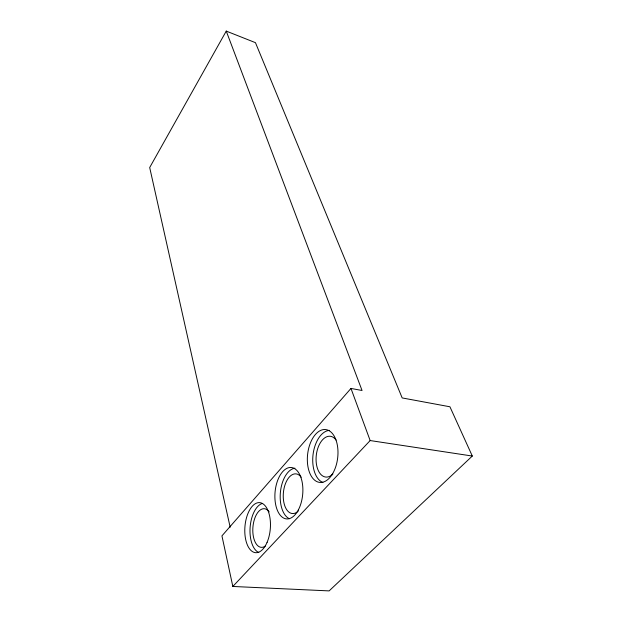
<?xml version="1.0" encoding="UTF-8"?>
<svg xmlns="http://www.w3.org/2000/svg" width="622" height="622" viewBox="0 0 622 622"><rect width="100%" height="100%" fill="white"/><g stroke="black" fill="none" stroke-linecap="round" stroke-linejoin="round"><path stroke-width="0.93" d="M226.252 31.1L362.051 390.492L350.971 388.439L221.937 535.869L232.83 586.46L329.124 590.9L472.308 456.043L449.931 406.78L402.185 397.932L255.455 42.669L226.252 31.1L149.692 167.536L230.179 527.207M232.83 586.46L370.152 440.555L472.308 456.043M350.971 388.439L370.152 440.555M265.33 546.054A19.375 9.905 -85.5 0 1 253.037 525.955A19.375 9.905 -85.5 0 1 269.186 511.883M298.132 511.198A19.92 10.792 -84.8 0 1 284.783 505.818A19.92 10.792 -84.8 0 1 287.107 480.137A19.92 10.792 -84.8 0 1 301.211 477.198M332.894 474.057A20.518 11.771 -83.7 0 1 317.865 469.579A20.518 11.771 -83.7 0 1 320.392 442.677A20.518 11.771 -83.7 0 1 336.09 440.049M322.896 482.501A26.505 15.216 -83.7 0 1 313.076 454.371A26.505 15.216 -83.7 0 1 329.473 430.362M289.354 518.717A25.727 13.941 -84.8 0 1 280.468 491.621A25.727 13.941 -84.8 0 1 294.937 468.195M258.775 552.507A25.028 12.798 -85.5 0 1 250.114 527.394A25.028 12.798 -85.5 0 1 262.313 503.439M267.087 542.337A25.113 12.728 -85.4 0 0 260.408 502.731A25.113 12.728 -85.4 0 0 245.371 537.898A25.113 12.728 -85.4 0 0 267.087 542.337M331.853 474.928A26.598 15.138 -83.6 0 0 328.688 430.486A26.598 15.138 -83.6 0 0 307.439 462.566A26.598 15.138 -83.6 0 0 331.853 474.928M298.28 510.056A25.821 13.863 -84.7 0 0 293.195 467.931A25.821 13.863 -84.7 0 0 275.188 501.62A25.821 13.863 -84.7 0 0 298.28 510.056"/></g></svg>
